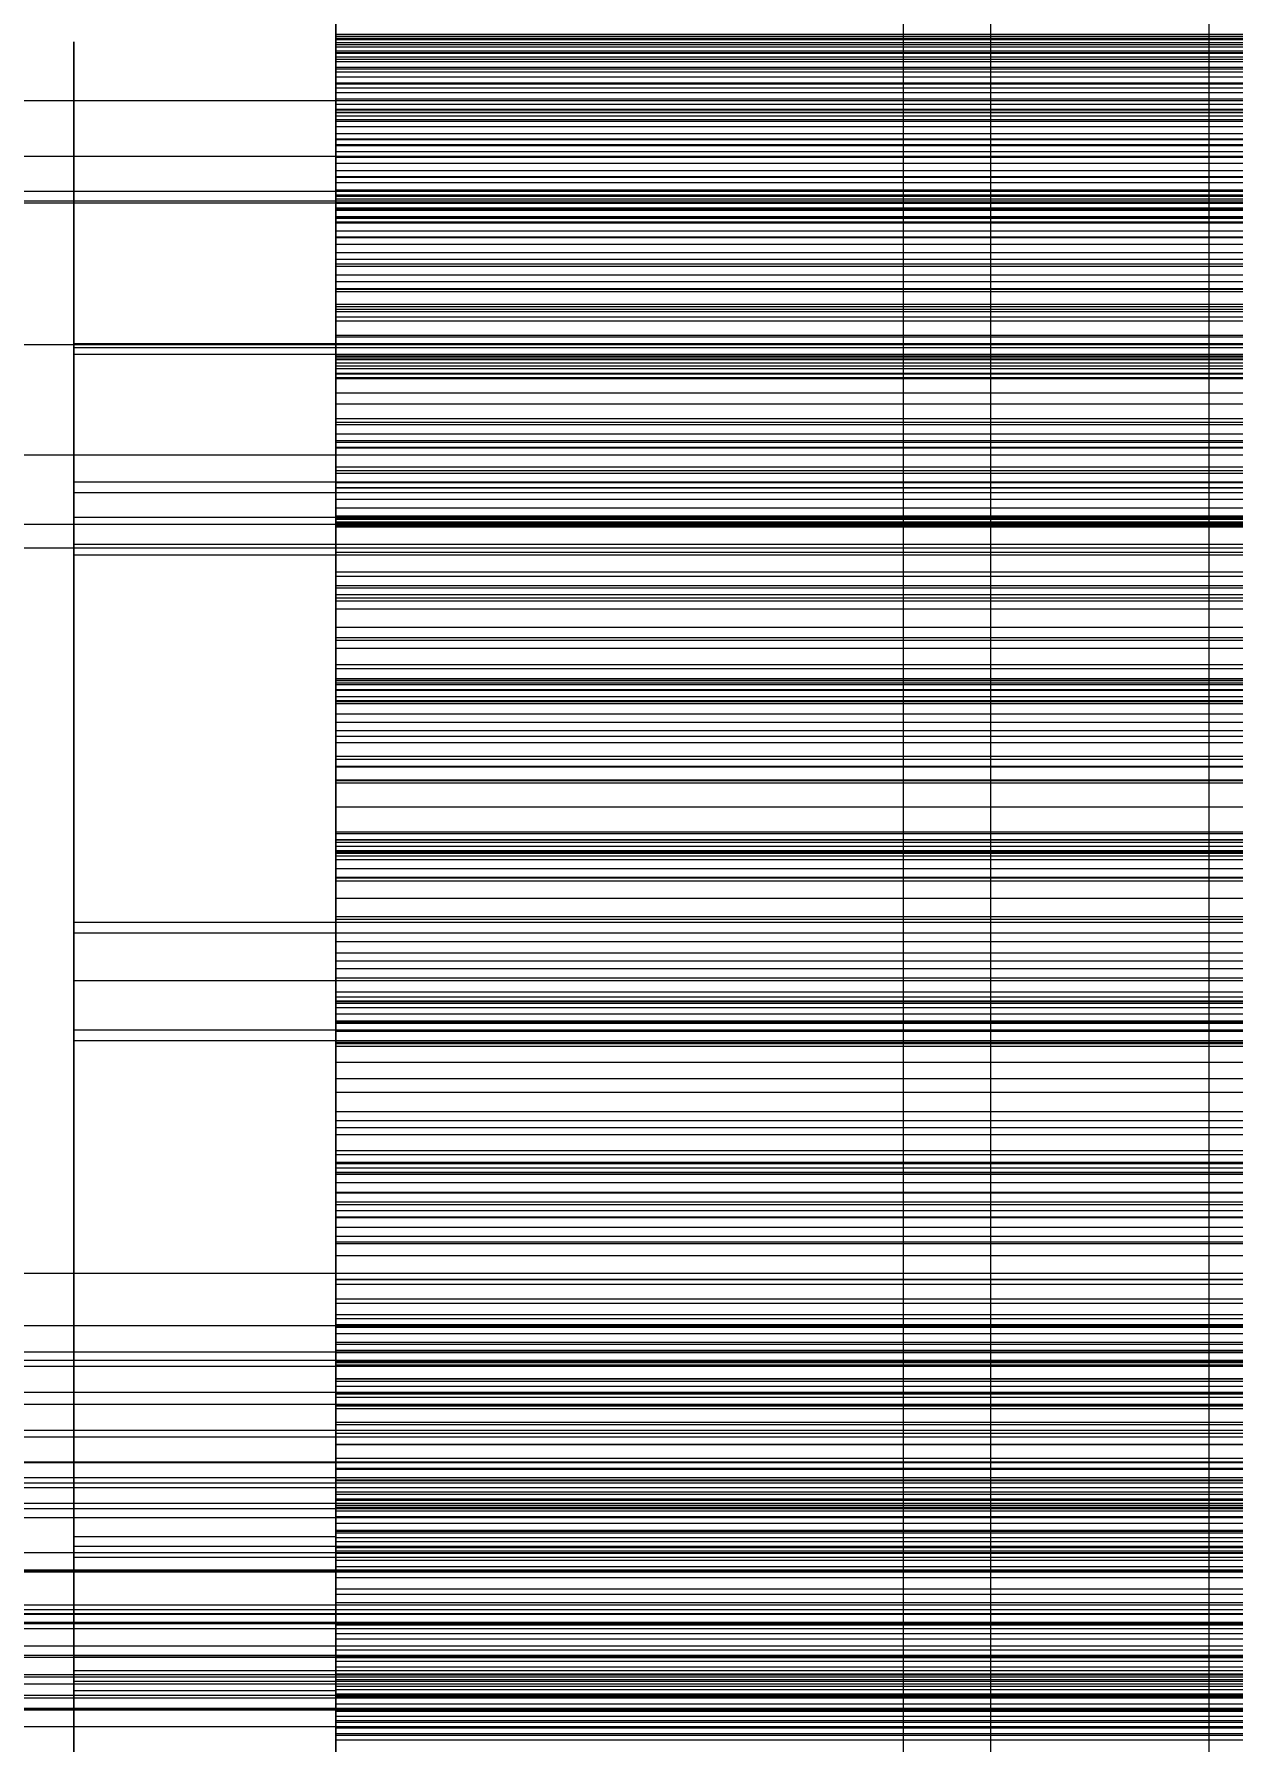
# Model space of a CAD drawing. Header units: millimetres. Extents: x -191664 to 191490, y -197311 to 10263.
# Drawn here: x 515.5 to 652.7, y -30289.7 to -30094.1 of the extents above; entities that cross this region are included whole.
import ezdxf

# ---------------------------------------------------------------- set-up
doc = ezdxf.new("R2010")
doc.units = ezdxf.units.MM
for name, color, linetype, lineweight in [('COTAS_USUARIO', 1, 'Continuous', 0), ('frontal_briquetadora', 7, 'Continuous', 0), ('frontal_mezcladora', 7, 'Continuous', 0), ('frontal_secador', 7, 'Continuous', 0)]:
    doc.layers.add(name, color=color, linetype=linetype, lineweight=lineweight)
doc.dimstyles.new('PLANTA_100', dxfattribs={"dimtxt": 250, "dimasz": 150, "dimexe": 150, "dimexo": 80, "dimgap": 100, "dimtad": 1, "dimtih": 1, "dimtoh": 1, "dimdec": 1, "dimdsep": 46, "dimcen": 0.09, "dimclrd": 1, "dimclre": 1, "dimclrt": 1, "dimadec": 0, "dimazin": 0, "dimtfac": 1, "dimtdec": 4, "dimtofl": 0, "dimtmove": 0, "dimatfit": 3, "dimfxl": 1, "dimtolj": 1, "dimtzin": 0, "dimarcsym": 0})

# ---------------------------------------------------------------- blocks, each defined once
blk = doc.blocks.new('*D104')
at = {"layer": 'COTAS_USUARIO', "color": 1, "lineweight": -2, "transparency": 16777216}
for p, q in [((1220, -30125), (1220, -29975)), ((100, -30275), (1370, -30275)), ((100, -30730), (1370, -30730)), ((1220, -30880), (1220, -31030))]:
    blk.add_line(p, q, dxfattribs=at)
at = {"layer": 'COTAS_USUARIO', "color": 1, "transparency": 16777216}
for points in [[(1195, -30125), (1245, -30125), (1220, -30275)], [(1195, -30880), (1245, -30880), (1220, -30730)]]:
    blk.add_solid(points, dxfattribs=at)
at = {"layer": 'Defpoints', "color": 0, "transparency": 16777216}
for p in [(20, -30275), (20, -30730), (1220, -30730)]:
    blk.add_point(p, dxfattribs=at)
blk = doc.blocks.new('*D107')
at = {"layer": 'COTAS_USUARIO', "color": 1, "lineweight": -2, "transparency": 16777216}
for p, q in [((100, -29700), (1370, -29700)), ((1220, -29850), (1220, -30125)), ((100, -30275), (1370, -30275))]:
    blk.add_line(p, q, dxfattribs=at)
at = {"layer": 'COTAS_USUARIO', "color": 1, "transparency": 16777216}
for points in [[(1195, -29850), (1245, -29850), (1220, -29700)], [(1195, -30125), (1245, -30125), (1220, -30275)]]:
    blk.add_solid(points, dxfattribs=at)
at = {"layer": 'Defpoints', "color": 0, "transparency": 16777216}
for p in [(20, -29700), (20, -30275), (1220, -30275)]:
    blk.add_point(p, dxfattribs=at)
blk = doc.blocks.new('*D115')
at = {"layer": 'COTAS_USUARIO', "color": 1, "lineweight": -2, "transparency": 16777216}
for p, q in [((100, -29700), (1370, -29700)), ((1220, -29850), (1220, -30125)), ((100, -30275), (1370, -30275))]:
    blk.add_line(p, q, dxfattribs=at)
at = {"layer": 'COTAS_USUARIO', "color": 1, "transparency": 16777216}
for points in [[(1195, -29850), (1245, -29850), (1220, -29700)], [(1195, -30125), (1245, -30125), (1220, -30275)]]:
    blk.add_solid(points, dxfattribs=at)
at = {"layer": 'Defpoints', "color": 0, "transparency": 16777216}
for p in [(20, -29700), (20, -30275), (1220, -30275)]:
    blk.add_point(p, dxfattribs=at)
blk = doc.blocks.new('*D118')
at = {"layer": 'COTAS_USUARIO', "color": 1, "lineweight": -2, "transparency": 16777216}
for p, q in [((1200, -29560), (1200, -29410)), ((80, -29710), (1350, -29710)), ((80, -29990), (1350, -29990)), ((1200, -30140), (1200, -30290))]:
    blk.add_line(p, q, dxfattribs=at)
at = {"layer": 'COTAS_USUARIO', "color": 1, "transparency": 16777216}
for points in [[(1175, -29560), (1225, -29560), (1200, -29710)], [(1175, -30140), (1225, -30140), (1200, -29990)]]:
    blk.add_solid(points, dxfattribs=at)
at = {"layer": 'Defpoints', "color": 0, "transparency": 16777216}
for p in [(0, -29710), (0, -29990), (1200, -29990)]:
    blk.add_point(p, dxfattribs=at)
blk = doc.blocks.new('*D119')
at = {"layer": 'COTAS_USUARIO', "color": 1, "lineweight": -2, "transparency": 16777216}
for p, q in [((1200, -29840), (1200, -29690)), ((80, -29990), (1350, -29990)), ((80, -30270), (1350, -30270)), ((1200, -30420), (1200, -30570))]:
    blk.add_line(p, q, dxfattribs=at)
at = {"layer": 'COTAS_USUARIO', "color": 1, "transparency": 16777216}
for points in [[(1175, -29840), (1225, -29840), (1200, -29990)], [(1175, -30420), (1225, -30420), (1200, -30270)]]:
    blk.add_solid(points, dxfattribs=at)
at = {"layer": 'Defpoints', "color": 0, "transparency": 16777216}
for p in [(0, -29990), (0, -30270), (1200, -30270)]:
    blk.add_point(p, dxfattribs=at)
blk = doc.blocks.new('*D120')
at = {"layer": 'COTAS_USUARIO', "color": 1, "lineweight": -2, "transparency": 16777216}
for p, q in [((1200, -30120), (1200, -29970)), ((80, -30270), (1350, -30270)), ((80, -30550), (1350, -30550)), ((1200, -30700), (1200, -30850))]:
    blk.add_line(p, q, dxfattribs=at)
at = {"layer": 'COTAS_USUARIO', "color": 1, "transparency": 16777216}
for points in [[(1175, -30120), (1225, -30120), (1200, -30270)], [(1175, -30700), (1225, -30700), (1200, -30550)]]:
    blk.add_solid(points, dxfattribs=at)
at = {"layer": 'Defpoints', "color": 0, "transparency": 16777216}
for p in [(0, -30270), (0, -30550), (1200, -30550)]:
    blk.add_point(p, dxfattribs=at)

msp = doc.modelspace()

# ---------------------------------------------------------------- linework, layer by layer
at = {"layer": 'frontal_briquetadora', "color": 9, "true_color": 0xb9c3c2}
for p, q in [((550, -30095.6), (550, -30088.77)), ((550, -30089.04), (550, -30102.8)), ((550, -30098.16), (550, -30089.48)), ((550, -30103.89), (550, -30090.79)), ((550, -30104.72), (550, -30092.58)), ((550, -30096.36), (550, -30092.7)), ((550, -30093.07), (550, -30094.61)), ((550, -30093.54), (550, -30095.1)), ((520, -30096.16), (520, -30095)), ((520, -30095), (520, -30095.96)), ((520, -30097.37), (520, -30095.26)), ((550, -30103.1), (550, -30094.19)), ((750, -30094.19), (550, -30094.19)), ((550, -30094.19), (550, -30094.42)), ((750, -30094.42), (550, -30094.42)), ((550, -30094.42), (550, -30094.8)), ((550, -30094.61), (550, -30096.22)), ((550, -30094.61), (750, -30094.61)), ((750, -30094.8), (550, -30094.8)), ((550, -30094.8), (550, -30095.36)), ((550, -30095.96), (550, -30095)), ((550, -30095), (550, -30096.16)), ((550, -30095.1), (550, -30096.74)), ((550, -30095.1), (750, -30095.1)), ((550, -30097.37), (550, -30095.26)), ((750, -30095.36), (550, -30095.36)), ((550, -30095.36), (550, -30096.09)), ((550, -30097.26), (550, -30095.6)), ((550, -30095.6), (750, -30095.6)), ((520, -30095.96), (520, -30099.01)), ((520, -30099.41), (520, -30096.16)), ((520, -30101.56), (520, -30097.37)), ((550, -30099.01), (550, -30095.96)), ((750, -30096.09), (550, -30096.09)), ((550, -30096.09), (550, -30097.02)), ((550, -30096.16), (550, -30099.41)), ((550, -30096.22), (550, -30097.92)), ((550, -30096.22), (750, -30096.22)), ((550, -30099.84), (550, -30096.36)), ((750, -30096.36), (550, -30096.36)), ((550, -30096.74), (550, -30098.46)), ((550, -30096.74), (750, -30096.74)), ((750, -30097.02), (550, -30097.02)), ((550, -30097.02), (550, -30098.16)), ((550, -30099.01), (550, -30097.26)), ((550, -30097.26), (750, -30097.26)), ((550, -30101.56), (550, -30097.37)), ((520, -30099.01), (520, -30104.13)), ((520, -30104.72), (520, -30099.41)), ((550, -30097.92), (550, -30099.69)), ((550, -30097.92), (750, -30097.92)), ((750, -30098.16), (550, -30098.16)), ((550, -30098.46), (550, -30100.26)), ((550, -30098.46), (750, -30098.46)), ((550, -30104.13), (550, -30099.01)), ((550, -30100.83), (550, -30099.01)), ((550, -30099.01), (750, -30099.01)), ((550, -30099.41), (550, -30104.72)), ((550, -30099.69), (550, -30101.54)), ((550, -30099.69), (750, -30099.69)), ((520, -30107.78), (520, -30101.56)), ((550, -30103.14), (550, -30099.84)), ((750, -30099.84), (550, -30099.84)), ((550, -30100.26), (550, -30102.14)), ((550, -30100.26), (750, -30100.26)), ((550, -30102.73), (550, -30100.83)), ((550, -30100.83), (750, -30100.83)), ((550, -30101.54), (550, -30103.48)), ((550, -30101.54), (750, -30101.54)), ((550, -30107.78), (550, -30101.56)), ((550, -30102.14), (550, -30104.09)), ((550, -30102.14), (750, -30102.14)), ((550, -30104.71), (550, -30102.73)), ((550, -30102.73), (750, -30102.73)), ((550, -30102.8), (550, -30115.61)), ((550, -30102.8), (750, -30102.8)), ((550, -30106.91), (550, -30103.1)), ((750, -30103.1), (550, -30103.1)), ((550, -30106.22), (550, -30103.14)), ((750, -30103.14), (550, -30103.14)), ((550, -30103.48), (550, -30105.49)), ((550, -30103.48), (750, -30103.48)), ((520, -30104.13), (520, -30111.25)), ((520, -30112.02), (520, -30104.72)), ((550, -30115.66), (550, -30103.89)), ((550, -30103.89), (750, -30103.89)), ((550, -30104.09), (550, -30106.13)), ((550, -30104.09), (750, -30104.09)), ((550, -30111.25), (550, -30104.13)), ((550, -30106.77), (550, -30104.71)), ((550, -30104.71), (750, -30104.71)), ((550, -30104.72), (550, -30112.02)), ((550, -30115.19), (550, -30104.72)), ((550, -30104.72), (750, -30104.72)), ((550, -30105.49), (550, -30107.57)), ((550, -30105.49), (750, -30105.49)), ((550, -30106.13), (550, -30108.23)), ((550, -30106.13), (750, -30106.13)), ((550, -30115.12), (550, -30106.22)), ((750, -30106.22), (550, -30106.22)), ((550, -30108.9), (550, -30106.77)), ((550, -30106.77), (750, -30106.77)), ((550, -30110.56), (550, -30106.91)), ((750, -30106.91), (550, -30106.91)), ((550, -30107.57), (550, -30109.73)), ((550, -30107.57), (750, -30107.57)), ((520, -30115.97), (520, -30107.78)), ((550, -30115.97), (550, -30107.78)), ((550, -30108.23), (550, -30110.42)), ((550, -30108.23), (750, -30108.23)), ((550, -30111.11), (550, -30108.9)), ((550, -30108.9), (750, -30108.9)), ((520, -30111.25), (520, -30120.3)), ((550, -30109.73), (550, -30111.97)), ((550, -30109.73), (750, -30109.73)), ((550, -30110.42), (550, -30112.68)), ((550, -30110.42), (750, -30110.42)), ((550, -30114.05), (550, -30110.56)), ((750, -30110.56), (550, -30110.56)), ((550, -30113.39), (550, -30111.11)), ((550, -30111.11), (750, -30111.11)), ((550, -30120.3), (550, -30111.25)), ((520, -30121.24), (520, -30112.02)), ((550, -30111.97), (550, -30114.28)), ((550, -30111.97), (750, -30111.97)), ((550, -30112.02), (550, -30121.24)), ((550, -30112.6), (550, -30112.58)), ((750, -30112.58), (550, -30112.58)), ((550, -30112.58), (550, -30112.72)), ((550, -30121.71), (550, -30112.6)), ((750, -30112.6), (550, -30112.6)), ((550, -30112.68), (550, -30115.01)), ((550, -30112.68), (750, -30112.68)), ((750, -30112.72), (550, -30112.72)), ((550, -30112.72), (550, -30113.03)), ((750, -30113.03), (550, -30113.03)), ((550, -30113.03), (550, -30113.52)), ((550, -30115.75), (550, -30113.39)), ((550, -30113.39), (750, -30113.39)), ((750, -30113.52), (550, -30113.52)), ((550, -30113.52), (550, -30114.21)), ((550, -30117.36), (550, -30114.05)), ((750, -30114.05), (550, -30114.05)), ((750, -30114.21), (550, -30114.21)), ((550, -30114.21), (550, -30115.12)), ((550, -30114.28), (550, -30116.66)), ((550, -30114.28), (750, -30114.28)), ((550, -30115.01), (550, -30117.42)), ((550, -30115.01), (750, -30115.01)), ((750, -30115.12), (550, -30115.12)), ((550, -30123.58), (550, -30115.19)), ((550, -30115.19), (750, -30115.19)), ((520, -30126.02), (520, -30115.97)), ((550, -30115.61), (550, -30126.97)), ((550, -30115.61), (750, -30115.61)), ((550, -30125.64), (550, -30115.66)), ((550, -30115.66), (750, -30115.66)), ((550, -30118.18), (550, -30115.75)), ((550, -30115.75), (750, -30115.75)), ((550, -30126.02), (550, -30115.97)), ((550, -30116.66), (550, -30119.12)), ((550, -30116.66), (750, -30116.66)), ((550, -30120.47), (550, -30117.36)), ((750, -30117.36), (550, -30117.36)), ((520, -30120.23), (520, -30117.81)), ((520, -30120.03), (520, -30117.87)), ((520, -30117.87), (520, -30118.14)), ((520, -30118.14), (520, -30120.8)), ((550, -30117.42), (550, -30119.89)), ((550, -30117.42), (750, -30117.42)), ((550, -30120.68), (550, -30118.18)), ((550, -30118.18), (750, -30118.18)), ((550, -30119.12), (550, -30126.5)), ((550, -30119.12), (750, -30119.12)), ((520, -30124.21), (520, -30120.03)), ((520, -30124.58), (520, -30120.23)), ((520, -30120.3), (520, -30131.15)), ((520, -30120.8), (520, -30125.31)), ((520, -30132.26), (520, -30121.24)), ((550, -30119.89), (550, -30122.44)), ((550, -30119.89), (750, -30119.89)), ((550, -30131.15), (550, -30120.3)), ((550, -30123.37), (550, -30120.47)), ((750, -30120.47), (550, -30120.47)), ((550, -30123.24), (550, -30120.68)), ((550, -30120.68), (750, -30120.68)), ((550, -30121.24), (550, -30132.26)), ((550, -30125.34), (550, -30121.71)), ((750, -30121.71), (550, -30121.71)), ((550, -30122.44), (550, -30125.05)), ((550, -30122.44), (750, -30122.44)), ((520, -30129.56), (520, -30124.21)), ((520, -30130), (520, -30124.58)), ((550, -30125.88), (550, -30123.24)), ((550, -30123.24), (750, -30123.24)), ((550, -30132.47), (550, -30123.37)), ((750, -30123.37), (550, -30123.37)), ((550, -30129.58), (550, -30123.58)), ((550, -30123.58), (750, -30123.58)), ((550, -30125.05), (550, -30133.03)), ((550, -30125.05), (750, -30125.05)), ((520, -30125.31), (520, -30130.79)), ((520, -30137.81), (520, -30126.02)), ((550, -30128.82), (550, -30125.34)), ((750, -30125.34), (550, -30125.34)), ((550, -30133.46), (550, -30125.64)), ((550, -30125.64), (750, -30125.64)), ((550, -30128.58), (550, -30125.88)), ((550, -30125.88), (750, -30125.88)), ((550, -30137.81), (550, -30126.02)), ((550, -30126.5), (550, -30131.38)), ((550, -30126.5), (750, -30126.5)), ((550, -30126.97), (550, -30136.45)), ((550, -30126.97), (750, -30126.97)), ((550, -30131.35), (550, -30128.58)), ((550, -30128.58), (750, -30128.58)), ((550, -30132.13), (550, -30128.82)), ((750, -30128.82), (550, -30128.82)), ((520, -30129.56), (750, -30129.56)), ((520, -30135.04), (520, -30129.56)), ((520, -30130), (750, -30130)), ((520, -30130), (520, -30135.42)), ((520, -30130.79), (750, -30130.79)), ((520, -30130.79), (520, -30136.14)), ((550, -30132.94), (550, -30129.58)), ((550, -30129.58), (750, -30129.58)), ((550, -30131.13), (550, -30131.02)), ((750, -30131.02), (550, -30131.02)), ((550, -30131.02), (550, -30131.08)), ((520, -30131.15), (520, -30143.69)), ((520, -30144.95), (520, -30132.26)), ((750, -30131.08), (550, -30131.08)), ((550, -30131.08), (550, -30131.33)), ((550, -30131.4), (550, -30131.13)), ((750, -30131.13), (550, -30131.13)), ((550, -30143.69), (550, -30131.15)), ((750, -30131.33), (550, -30131.33)), ((550, -30131.33), (550, -30131.79)), ((550, -30139.89), (550, -30131.35)), ((550, -30131.35), (750, -30131.35)), ((550, -30131.38), (550, -30133.55)), ((550, -30131.38), (750, -30131.38)), ((550, -30140.69), (550, -30131.4)), ((750, -30131.4), (550, -30131.4)), ((750, -30131.79), (550, -30131.79)), ((550, -30131.79), (550, -30132.47)), ((550, -30135.25), (550, -30132.13)), ((750, -30132.13), (550, -30132.13)), ((550, -30132.26), (550, -30144.95)), ((750, -30132.47), (550, -30132.47)), ((550, -30133.55), (550, -30132.94)), ((550, -30132.94), (750, -30132.94)), ((520, -30135.88), (520, -30133.71)), ((520, -30133.71), (520, -30133.98)), ((520, -30133.98), (520, -30136.64)), ((550, -30133.03), (550, -30138.55)), ((550, -30133.03), (750, -30133.03)), ((550, -30138.82), (550, -30133.46)), ((550, -30133.46), (750, -30133.46)), ((550, -30133.55), (750, -30133.55)), ((520, -30139.55), (520, -30135.04)), ((520, -30135.42), (520, -30139.77)), ((520, -30140.05), (520, -30135.88)), ((520, -30136.14), (520, -30140.32)), ((520, -30136.64), (520, -30141.16)), ((550, -30138.18), (550, -30135.25)), ((750, -30135.25), (550, -30135.25)), ((550, -30136.45), (550, -30143.68)), ((550, -30136.45), (750, -30136.45)), ((520, -30139.65), (520, -30137.24)), ((520, -30151.21), (520, -30137.81)), ((550, -30151.21), (550, -30137.81)), ((550, -30140.88), (550, -30138.18)), ((750, -30138.18), (550, -30138.18)), ((550, -30138.55), (550, -30141.41)), ((550, -30138.55), (750, -30138.55)), ((550, -30141.5), (550, -30138.82)), ((550, -30138.82), (750, -30138.82)), ((520, -30142.21), (520, -30139.55)), ((520, -30144), (520, -30139.65)), ((520, -30139.77), (520, -30142.19)), ((520, -30145.41), (520, -30140.05)), ((520, -30140.32), (520, -30142.48)), ((520, -30142.99), (520, -30140.83)), ((520, -30140.83), (520, -30141.1)), ((550, -30146.05), (550, -30139.89)), ((550, -30139.89), (750, -30139.89)), ((550, -30144.14), (550, -30140.69)), ((750, -30140.69), (550, -30140.69)), ((520, -30141.1), (520, -30143.76)), ((520, -30141.16), (520, -30146.63)), ((520, -30142.48), (520, -30142.21)), ((550, -30150.16), (550, -30140.88)), ((750, -30140.88), (550, -30140.88)), ((550, -30141.41), (550, -30141.5)), ((550, -30141.41), (750, -30141.41)), ((550, -30141.5), (750, -30141.5)), ((520, -30147.17), (520, -30142.99)), ((520, -30143.69), (520, -30157.78)), ((520, -30143.76), (520, -30148.27)), ((520, -30149.43), (520, -30144)), ((550, -30143.68), (550, -30148.38)), ((550, -30143.68), (750, -30143.68)), ((550, -30157.78), (550, -30143.69)), ((550, -30147.43), (550, -30144.14)), ((750, -30144.14), (550, -30144.14)), ((550, -30145.45), (550, -30144.38)), ((550, -30144.38), (550, -30146.09)), ((550, -30144.38), (750, -30144.38)), ((520, -30159.17), (520, -30144.95)), ((520, -30145.41), (750, -30145.41)), ((520, -30150.88), (520, -30145.41)), ((520, -30146.63), (750, -30146.63)), ((520, -30146.63), (520, -30151.99)), ((550, -30144.95), (550, -30159.17)), ((550, -30149.27), (550, -30145.45)), ((550, -30145.45), (750, -30145.45)), ((550, -30149.59), (550, -30146.05)), ((550, -30146.05), (750, -30146.05)), ((550, -30146.09), (550, -30150.53)), ((550, -30146.09), (750, -30146.09)), ((520, -30152.52), (520, -30147.17)), ((520, -30148.27), (520, -30153.75)), ((550, -30150.55), (550, -30147.43)), ((750, -30147.43), (550, -30147.43)), ((550, -30148.38), (550, -30150.38)), ((550, -30148.38), (750, -30148.38)), ((520, -30149.43), (750, -30149.43)), ((520, -30149.43), (520, -30154.85)), ((550, -30155.68), (550, -30149.27)), ((550, -30149.27), (750, -30149.27)), ((550, -30149.67), (550, -30149.49)), ((750, -30149.49), (550, -30149.49)), ((750, -30149.5), (550, -30149.5)), ((550, -30149.5), (550, -30149.71)), ((550, -30150.38), (550, -30149.59)), ((550, -30149.59), (750, -30149.59)), ((550, -30150.02), (550, -30149.67)), ((750, -30149.67), (550, -30149.67)), ((750, -30149.71), (550, -30149.71)), ((550, -30149.71), (550, -30150.16)), ((550, -30150.55), (550, -30150.02)), ((750, -30150.02), (550, -30150.02)), ((750, -30150.16), (550, -30150.16)), ((550, -30150.38), (750, -30150.38)), ((550, -30150.53), (550, -30157.51)), ((550, -30150.53), (750, -30150.53)), ((550, -30159.98), (550, -30150.55)), ((750, -30150.55), (550, -30150.55)), ((550, -30153.48), (550, -30150.55)), ((520, -30155.4), (520, -30150.88)), ((520, -30166.07), (520, -30151.21)), ((520, -30151.99), (520, -30156.16)), ((520, -30152.52), (750, -30152.52)), ((520, -30158), (520, -30152.52)), ((550, -30166.07), (550, -30151.21)), ((520, -30153.75), (750, -30153.75)), ((520, -30153.75), (520, -30159.1)), ((550, -30156.22), (550, -30153.48)), ((750, -30153.48), (550, -30153.48)), ((520, -30154.85), (520, -30159.2)), ((520, -30158.06), (520, -30155.4)), ((520, -30156.16), (520, -30158.33)), ((550, -30164.44), (550, -30155.68)), ((550, -30155.68), (750, -30155.68)), ((550, -30158.72), (550, -30156.22)), ((750, -30156.22), (550, -30156.22)), ((520, -30157.78), (520, -30173.23)), ((520, -30162.51), (520, -30158)), ((520, -30158.33), (520, -30158.06)), ((550, -30158.29), (550, -30157.27)), ((550, -30157.27), (550, -30159.03)), ((550, -30157.27), (750, -30157.27)), ((550, -30157.51), (550, -30166.78)), ((550, -30157.51), (750, -30157.51)), ((550, -30173.23), (550, -30157.78)), ((550, -30162.05), (550, -30158.29)), ((550, -30158.29), (750, -30158.29)), ((520, -30159.1), (520, -30163.28)), ((520, -30174.74), (520, -30159.17)), ((520, -30159.2), (520, -30161.61)), ((550, -30168.14), (550, -30158.72)), ((750, -30158.72), (550, -30158.72)), ((550, -30159.03), (550, -30163.52)), ((550, -30159.03), (750, -30159.03)), ((550, -30159.17), (550, -30174.74)), ((550, -30163.25), (550, -30159.98)), ((750, -30159.98), (550, -30159.98)), ((550, -30168.42), (550, -30162.05)), ((550, -30162.05), (750, -30162.05)), ((520, -30165.17), (520, -30162.51)), ((520, -30163.28), (520, -30165.44)), ((550, -30166.35), (550, -30163.25)), ((750, -30163.25), (550, -30163.25)), ((550, -30163.52), (550, -30170.54)), ((550, -30163.52), (750, -30163.52)), ((520, -30165.44), (520, -30165.17)), ((520, -30182.2), (520, -30166.07)), ((550, -30175.22), (550, -30164.44)), ((550, -30164.44), (750, -30164.44)), ((550, -30182.2), (550, -30166.07)), ((550, -30169.27), (550, -30166.35)), ((750, -30166.35), (550, -30166.35)), ((550, -30166.78), (550, -30177.96)), ((550, -30166.78), (750, -30166.78)), ((550, -30167.96), (550, -30167.93)), ((750, -30167.93), (550, -30167.93)), ((550, -30167.93), (550, -30168.14)), ((550, -30168.19), (550, -30167.96)), ((750, -30167.96), (550, -30167.96)), ((750, -30168.14), (550, -30168.14)), ((550, -30168.62), (550, -30168.19)), ((750, -30168.19), (550, -30168.19)), ((550, -30177.15), (550, -30168.42)), ((550, -30168.42), (750, -30168.42)), ((550, -30169.22), (550, -30168.62)), ((750, -30168.62), (550, -30168.62)), ((550, -30169.99), (550, -30169.22)), ((750, -30169.22), (550, -30169.22)), ((550, -30172.01), (550, -30169.27)), ((750, -30169.27), (550, -30169.27)), ((550, -30179.56), (550, -30169.99)), ((750, -30169.99), (550, -30169.99)), ((550, -30170.76), (550, -30170.44)), ((550, -30170.44), (550, -30172.9)), ((550, -30170.44), (750, -30170.44)), ((550, -30170.54), (550, -30179.85)), ((550, -30170.54), (750, -30170.54)), ((550, -30173.85), (550, -30170.76)), ((550, -30170.76), (750, -30170.76)), ((550, -30174.54), (550, -30172.01)), ((750, -30172.01), (550, -30172.01)), ((520, -30173.23), (520, -30189.88)), ((550, -30172.9), (550, -30178.03)), ((550, -30172.9), (750, -30172.9)), ((550, -30189.88), (550, -30173.23)), ((550, -30179.59), (550, -30173.85)), ((550, -30173.85), (750, -30173.85)), ((520, -30191.5), (520, -30174.74)), ((550, -30176.84), (550, -30174.54)), ((750, -30174.54), (550, -30174.54)), ((550, -30174.74), (550, -30191.5)), ((550, -30187.6), (550, -30175.22)), ((550, -30175.22), (750, -30175.22)), ((520, -30178.88), (520, -30177)), ((520, -30178.06), (520, -30177.12)), ((520, -30177.12), (520, -30179.94)), ((550, -30186.39), (550, -30176.84)), ((750, -30176.84), (550, -30176.84)), ((550, -30187.89), (550, -30177.15)), ((550, -30177.15), (750, -30177.15)), ((550, -30177.96), (550, -30190.65)), ((550, -30177.96), (750, -30177.96)), ((520, -30182.73), (520, -30178.06)), ((520, -30184.46), (520, -30178.88)), ((520, -30179.94), (520, -30186.41)), ((550, -30178.03), (550, -30185.66)), ((550, -30178.03), (750, -30178.03)), ((550, -30182.63), (550, -30179.56)), ((750, -30179.56), (550, -30179.56)), ((550, -30187.75), (550, -30179.59)), ((550, -30179.59), (750, -30179.59)), ((550, -30179.85), (550, -30191.07)), ((550, -30179.85), (750, -30179.85)), ((520, -30199.42), (520, -30182.2)), ((520, -30190.94), (520, -30182.73)), ((550, -30199.42), (550, -30182.2)), ((550, -30185.52), (550, -30182.63)), ((750, -30182.63), (550, -30182.63)), ((520, -30186.28), (520, -30184.12)), ((520, -30184.12), (520, -30184.39)), ((520, -30184.39), (520, -30187.05)), ((520, -30193.52), (520, -30184.46)), ((550, -30188.25), (550, -30185.52)), ((750, -30185.52), (550, -30185.52)), ((550, -30185.66), (550, -30195.48)), ((550, -30185.66), (750, -30185.66)), ((520, -30190.46), (520, -30186.28)), ((520, -30186.41), (520, -30196.29)), ((520, -30187.05), (520, -30191.56)), ((550, -30186.42), (550, -30186.39)), ((750, -30186.39), (550, -30186.39)), ((550, -30186.68), (550, -30186.42)), ((750, -30186.42), (550, -30186.42)), ((550, -30187.16), (550, -30186.68)), ((750, -30186.68), (550, -30186.68)), ((550, -30187.83), (550, -30187.16)), ((750, -30187.16), (550, -30187.16)), ((550, -30201.1), (550, -30187.6)), ((550, -30187.6), (750, -30187.6)), ((550, -30198.03), (550, -30187.75)), ((550, -30187.75), (750, -30187.75)), ((550, -30188.67), (550, -30187.83)), ((750, -30187.83), (550, -30187.83)), ((550, -30200.24), (550, -30187.89)), ((550, -30187.89), (750, -30187.89)), ((550, -30190.78), (550, -30188.25)), ((750, -30188.25), (550, -30188.25)), ((550, -30189.7), (550, -30188.67)), ((750, -30188.67), (550, -30188.67)), ((550, -30199.37), (550, -30189.7)), ((750, -30189.7), (550, -30189.7)), ((520, -30189.88), (520, -30207.53)), ((520, -30192.73), (520, -30190.31)), ((520, -30195.81), (520, -30190.46)), ((520, -30202.39), (520, -30190.94)), ((520, -30209.23), (520, -30191.5)), ((520, -30191.56), (520, -30197.04)), ((550, -30207.53), (550, -30189.88)), ((550, -30190.65), (550, -30204.34)), ((550, -30190.65), (750, -30190.65)), ((550, -30193.1), (550, -30190.78)), ((750, -30190.78), (550, -30190.78)), ((550, -30191.07), (550, -30203.77)), ((550, -30191.07), (750, -30191.07)), ((550, -30191.5), (550, -30209.23)), ((520, -30197.08), (520, -30192.73)), ((520, -30205.7), (520, -30193.52)), ((550, -30195.19), (550, -30193.1)), ((750, -30193.1), (550, -30193.1)), ((550, -30204.85), (550, -30195.19)), ((750, -30195.19), (550, -30195.19)), ((550, -30195.48), (550, -30207.11)), ((550, -30195.48), (750, -30195.48)), ((520, -30195.81), (750, -30195.81)), ((520, -30201.29), (520, -30195.81)), ((520, -30196.29), (520, -30209.19)), ((520, -30198.61), (520, -30196.44)), ((520, -30196.44), (520, -30196.71)), ((520, -30196.71), (520, -30199.37)), ((520, -30197.04), (750, -30197.04)), ((520, -30197.04), (520, -30202.4)), ((520, -30202.5), (520, -30197.08)), ((520, -30202.78), (520, -30198.61)), ((520, -30199.37), (520, -30203.88)), ((520, -30217.53), (520, -30199.42)), ((550, -30210.02), (550, -30198.03)), ((550, -30198.03), (750, -30198.03)), ((550, -30202.23), (550, -30199.37)), ((750, -30199.37), (550, -30199.37)), ((550, -30217.53), (550, -30199.42)), ((520, -30205.8), (520, -30201.29)), ((550, -30213.73), (550, -30200.24)), ((550, -30200.24), (750, -30200.24)), ((550, -30208.17), (550, -30201.1)), ((550, -30201.1), (750, -30201.1)), ((520, -30216.62), (520, -30202.39)), ((520, -30202.4), (520, -30206.57)), ((520, -30202.5), (750, -30202.5)), ((520, -30202.5), (520, -30207.92)), ((520, -30208.14), (520, -30202.78)), ((550, -30204.92), (550, -30202.23)), ((750, -30202.23), (550, -30202.23)), ((520, -30203.88), (520, -30209.36)), ((550, -30203.77), (550, -30217.48)), ((550, -30203.77), (750, -30203.77)), ((550, -30204.34), (550, -30218.51)), ((550, -30204.34), (750, -30204.34)), ((550, -30205.11), (550, -30204.85)), ((750, -30204.85), (550, -30204.85)), ((550, -30207.43), (550, -30204.92)), ((750, -30204.92), (550, -30204.92)), ((550, -30205.62), (550, -30205.11)), ((750, -30205.11), (550, -30205.11)), ((520, -30220.55), (520, -30205.7)), ((520, -30208.46), (520, -30205.8)), ((520, -30206.57), (520, -30208.73)), ((550, -30206.33), (550, -30205.62)), ((750, -30205.62), (550, -30205.62)), ((550, -30207.24), (550, -30206.33)), ((750, -30206.33), (550, -30206.33)), ((550, -30207.11), (550, -30220.12)), ((550, -30207.11), (750, -30207.11)), ((550, -30208.34), (550, -30207.24)), ((750, -30207.24), (550, -30207.24)), ((520, -30207.53), (520, -30225.96)), ((520, -30207.92), (520, -30212.27)), ((520, -30208.14), (750, -30208.14)), ((520, -30213.61), (520, -30208.14)), ((520, -30208.73), (520, -30208.46)), ((520, -30209.19), (520, -30224.62)), ((520, -30227.73), (520, -30209.23)), ((550, -30209.75), (550, -30207.43)), ((750, -30207.43), (550, -30207.43)), ((550, -30225.96), (550, -30207.53)), ((550, -30215.27), (550, -30208.17)), ((550, -30208.17), (750, -30208.17)), ((550, -30209.6), (550, -30208.34)), ((750, -30208.34), (550, -30208.34)), ((550, -30209.23), (550, -30227.73)), ((520, -30209.36), (750, -30209.36)), ((520, -30209.36), (520, -30214.72)), ((550, -30219.36), (550, -30209.6)), ((750, -30209.6), (550, -30209.6)), ((550, -30211.86), (550, -30209.75)), ((750, -30209.75), (550, -30209.75)), ((550, -30223.27), (550, -30210.02)), ((550, -30210.02), (750, -30210.02)), ((520, -30212.27), (520, -30214.69)), ((550, -30213.73), (550, -30211.86)), ((750, -30211.86), (550, -30211.86)), ((520, -30218.13), (520, -30213.61)), ((520, -30214.72), (520, -30218.89)), ((550, -30223.48), (550, -30213.73)), ((750, -30213.73), (550, -30213.73)), ((550, -30227.83), (550, -30213.73)), ((520, -30233.1), (520, -30216.62)), ((550, -30222.4), (550, -30215.27)), ((550, -30215.27), (750, -30215.27)), ((520, -30236.31), (520, -30217.53)), ((520, -30220.78), (520, -30218.13)), ((520, -30218.89), (520, -30221.06)), ((550, -30217.48), (550, -30224.61)), ((550, -30217.48), (750, -30217.48)), ((550, -30236.31), (550, -30217.53)), ((550, -30218.51), (550, -30232.62)), ((550, -30218.51), (750, -30218.51)), ((520, -30237.5), (520, -30220.55)), ((520, -30221.06), (520, -30220.78)), ((550, -30222), (550, -30219.36)), ((750, -30219.36), (550, -30219.36)), ((550, -30220.12), (550, -30233.99)), ((550, -30220.12), (750, -30220.12)), ((550, -30224.48), (550, -30222)), ((750, -30222), (550, -30222)), ((550, -30229.55), (550, -30222.4)), ((550, -30222.4), (750, -30222.4)), ((520, -30224.62), (520, -30241.98)), ((550, -30237.27), (550, -30223.27)), ((550, -30223.27), (750, -30223.27)), ((550, -30223.98), (550, -30223.48)), ((750, -30223.48), (550, -30223.48)), ((550, -30224.72), (550, -30223.98)), ((750, -30223.98), (550, -30223.98)), ((550, -30226.78), (550, -30224.48)), ((750, -30224.48), (550, -30224.48)), ((550, -30224.61), (550, -30231.77)), ((550, -30224.61), (750, -30224.61)), ((550, -30225.67), (550, -30224.72)), ((750, -30224.72), (550, -30224.72)), ((520, -30225.96), (520, -30244.98)), ((550, -30226.82), (550, -30225.67)), ((750, -30225.67), (550, -30225.67)), ((550, -30244.98), (550, -30225.96)), ((550, -30228.88), (550, -30226.78)), ((750, -30226.78), (550, -30226.78)), ((550, -30228.16), (550, -30226.82)), ((750, -30226.82), (550, -30226.82)), ((520, -30246.78), (520, -30227.73)), ((550, -30227.73), (550, -30246.78)), ((550, -30242.01), (550, -30227.83)), ((550, -30227.83), (750, -30227.83)), ((550, -30229.66), (550, -30228.16)), ((750, -30228.16), (550, -30228.16)), ((550, -30230.78), (550, -30228.88)), ((750, -30228.88), (550, -30228.88)), ((550, -30236.72), (550, -30229.55)), ((550, -30229.55), (750, -30229.55)), ((550, -30239.48), (550, -30229.66)), ((750, -30229.66), (550, -30229.66)), ((550, -30232.43), (550, -30230.78)), ((750, -30230.78), (550, -30230.78)), ((550, -30231.77), (550, -30238.94)), ((550, -30231.77), (750, -30231.77)), ((550, -30242.23), (550, -30232.43)), ((750, -30232.43), (550, -30232.43)), ((550, -30232.62), (550, -30236.67)), ((550, -30232.62), (750, -30232.62)), ((520, -30251.19), (520, -30233.1)), ((550, -30233.99), (550, -30241.17)), ((550, -30233.99), (750, -30233.99)), ((520, -30255.54), (520, -30236.31)), ((550, -30255.54), (550, -30236.31)), ((520, -30255.88), (520, -30237.5)), ((550, -30236.67), (550, -30240.74)), ((550, -30236.67), (750, -30236.67)), ((550, -30243.9), (550, -30236.72)), ((550, -30236.72), (750, -30236.72)), ((550, -30251.48), (550, -30237.27)), ((550, -30237.27), (750, -30237.27)), ((550, -30238.94), (550, -30246.13)), ((550, -30238.94), (750, -30238.94)), ((550, -30241.91), (550, -30239.48)), ((750, -30239.48), (550, -30239.48)), ((520, -30241.98), (520, -30260.62)), ((550, -30240.74), (550, -30244.83)), ((550, -30240.74), (750, -30240.74)), ((550, -30241.17), (550, -30248.37)), ((550, -30241.17), (750, -30241.17)), ((550, -30244.17), (550, -30241.91)), ((750, -30241.91), (550, -30241.91)), ((550, -30246.1), (550, -30242.01)), ((550, -30242.01), (750, -30242.01)), ((550, -30242.96), (550, -30242.23)), ((750, -30242.23), (550, -30242.23)), ((550, -30243.94), (550, -30242.96)), ((750, -30242.96), (550, -30242.96)), ((550, -30251.1), (550, -30243.9)), ((550, -30243.9), (750, -30243.9)), ((550, -30245.13), (550, -30243.94)), ((750, -30243.94), (550, -30243.94)), ((550, -30246.25), (550, -30244.17)), ((750, -30244.17), (550, -30244.17)), ((520, -30244.98), (520, -30264.34)), ((550, -30244.83), (550, -30248.93)), ((550, -30244.83), (750, -30244.83)), ((550, -30264.34), (550, -30244.98)), ((550, -30246.52), (550, -30245.13)), ((750, -30245.13), (550, -30245.13)), ((550, -30250.2), (550, -30246.1)), ((550, -30246.1), (750, -30246.1)), ((550, -30246.13), (550, -30253.34)), ((550, -30246.13), (750, -30246.13)), ((550, -30248.13), (550, -30246.25)), ((750, -30246.25), (550, -30246.25)), ((520, -30266.17), (520, -30246.78)), ((550, -30248.09), (550, -30246.52)), ((750, -30246.52), (550, -30246.52)), ((550, -30246.78), (550, -30266.17)), ((550, -30249.84), (550, -30248.09)), ((750, -30248.09), (550, -30248.09)), ((550, -30249.8), (550, -30248.13)), ((750, -30248.13), (550, -30248.13)), ((550, -30248.37), (550, -30255.58)), ((550, -30248.37), (750, -30248.37)), ((550, -30248.93), (550, -30253.04)), ((550, -30248.93), (750, -30248.93)), ((550, -30251.22), (550, -30249.8)), ((750, -30249.8), (550, -30249.8)), ((550, -30259.69), (550, -30249.84)), ((750, -30249.84), (550, -30249.84)), ((550, -30254.32), (550, -30250.2)), ((550, -30250.2), (750, -30250.2)), ((520, -30270.19), (520, -30251.19)), ((550, -30258.32), (550, -30251.1)), ((550, -30251.1), (750, -30251.1)), ((550, -30261.06), (550, -30251.22)), ((750, -30251.22), (550, -30251.22)), ((550, -30255.6), (550, -30251.48)), ((550, -30251.48), (750, -30251.48)), ((550, -30253.04), (550, -30257.17)), ((550, -30253.04), (750, -30253.04)), ((550, -30253.34), (550, -30260.55)), ((550, -30253.34), (750, -30253.34)), ((520, -30275), (520, -30255.54)), ((520, -30257.74), (520, -30255.58)), ((520, -30255.58), (520, -30255.85)), ((520, -30255.85), (520, -30258.51)), ((520, -30275), (520, -30255.88)), ((550, -30258.44), (550, -30254.32)), ((550, -30254.32), (750, -30254.32)), ((550, -30275), (550, -30255.54)), ((550, -30255.58), (550, -30262.79)), ((550, -30255.58), (750, -30255.58)), ((550, -30259.73), (550, -30255.6)), ((550, -30255.6), (750, -30255.6)), ((520, -30261.92), (520, -30257.74)), ((550, -30257.17), (550, -30261.3)), ((550, -30257.17), (750, -30257.17)), ((520, -30258.51), (520, -30263.02)), ((550, -30265.54), (550, -30258.32)), ((550, -30258.32), (750, -30258.32)), ((550, -30262.58), (550, -30258.44)), ((550, -30258.44), (750, -30258.44)), ((550, -30261.89), (550, -30259.69)), ((750, -30259.69), (550, -30259.69)), ((550, -30263.86), (550, -30259.73)), ((550, -30259.73), (750, -30259.73)), ((520, -30260.62), (520, -30279.81)), ((520, -30267.27), (520, -30261.92)), ((550, -30260.55), (550, -30267.78)), ((550, -30260.55), (750, -30260.55)), ((550, -30262.03), (550, -30261.06)), ((750, -30261.06), (550, -30261.06)), ((550, -30261.3), (550, -30265.43)), ((550, -30261.3), (750, -30261.3)), ((550, -30263.93), (550, -30261.89)), ((750, -30261.89), (550, -30261.89)), ((550, -30263.24), (550, -30262.03)), ((750, -30262.03), (550, -30262.03)), ((520, -30265.23), (520, -30262.81)), ((520, -30263.02), (520, -30268.5)), ((550, -30266.71), (550, -30262.58)), ((550, -30262.58), (750, -30262.58)), ((550, -30262.79), (550, -30270.01)), ((550, -30262.79), (750, -30262.79)), ((550, -30264.66), (550, -30263.24)), ((750, -30263.24), (550, -30263.24)), ((550, -30268), (550, -30263.86)), ((550, -30263.86), (750, -30263.86)), ((550, -30265.78), (550, -30263.93)), ((750, -30263.93), (550, -30263.93)), ((520, -30264.34), (520, -30283.83)), ((520, -30269.58), (520, -30265.23)), ((550, -30283.83), (550, -30264.34)), ((550, -30266.29), (550, -30264.66)), ((750, -30264.66), (550, -30264.66)), ((550, -30265.43), (550, -30269.57)), ((550, -30265.43), (750, -30265.43)), ((550, -30272.76), (550, -30265.54)), ((550, -30265.54), (750, -30265.54)), ((550, -30267.44), (550, -30265.78)), ((750, -30265.78), (550, -30265.78)), ((550, -30266.17), (520, -30266.17)), ((520, -30285.66), (520, -30266.17)), ((520, -30267.27), (750, -30267.27)), ((520, -30272.75), (520, -30267.27)), ((550, -30266.17), (550, -30285.66)), ((550, -30268.09), (550, -30266.29)), ((750, -30266.29), (550, -30266.29)), ((550, -30270.86), (550, -30266.71)), ((550, -30266.71), (750, -30266.71)), ((550, -30268.88), (550, -30267.44)), ((750, -30267.44), (550, -30267.44)), ((550, -30267.78), (550, -30275)), ((550, -30267.78), (750, -30267.78)), ((520, -30268.5), (750, -30268.5)), ((520, -30268.5), (520, -30273.85)), ((520, -30275), (520, -30269.58)), ((520, -30271.97), (520, -30269.81)), ((520, -30269.81), (520, -30270.08)), ((550, -30272.14), (550, -30268)), ((550, -30268), (750, -30268)), ((550, -30270.07), (550, -30268.09)), ((750, -30268.09), (550, -30268.09)), ((550, -30270.08), (550, -30268.88)), ((750, -30268.88), (550, -30268.88)), ((550, -30269.57), (550, -30273.72)), ((550, -30269.57), (750, -30269.57)), ((750, -30270.22), (200, -30270.22)), ((520, -30270.08), (520, -30272.74)), ((520, -30289.38), (520, -30270.19)), ((750, -30270.19), (520, -30270.19)), ((550, -30270.01), (550, -30277.24)), ((550, -30270.01), (750, -30270.01)), ((550, -30279.93), (550, -30270.07)), ((750, -30270.07), (550, -30270.07)), ((550, -30279.92), (550, -30270.08)), ((750, -30270.08), (550, -30270.08)), ((550, -30275), (550, -30270.86)), ((550, -30270.86), (750, -30270.86)), ((520, -30276.15), (520, -30271.97)), ((520, -30272.74), (520, -30277.25)), ((520, -30277.26), (520, -30272.75)), ((550, -30276.28), (550, -30272.14)), ((550, -30272.14), (750, -30272.14)), ((550, -30279.99), (550, -30272.76)), ((550, -30272.76), (750, -30272.76)), ((550, -30273.72), (550, -30277.86)), ((550, -30273.72), (750, -30273.72)), ((750, -30275), (200, -30275)), ((520, -30273.85), (520, -30278.03)), ((520, -30275), (750, -30275)), ((520, -30275), (520, -30280.42)), ((520, -30275), (520, -30294.12)), ((550, -30275), (520, -30275)), ((520, -30275), (520, -30294.46)), ((550, -30275), (550, -30282.22)), ((550, -30279.14), (550, -30275)), ((550, -30275), (550, -30294.46)), ((550, -30275), (750, -30275)), ((520, -30281.5), (520, -30276.15)), ((520, -30277.25), (520, -30282.73)), ((520, -30279.92), (520, -30277.26)), ((550, -30280.43), (550, -30276.28)), ((550, -30276.28), (750, -30276.28)), ((550, -30277.24), (550, -30284.46)), ((550, -30277.24), (750, -30277.24)), ((520, -30278.03), (520, -30280.19)), ((550, -30277.86), (550, -30282)), ((550, -30277.86), (750, -30277.86)), ((550, -30283.29), (550, -30279.14)), ((550, -30279.14), (750, -30279.14)), ((750, -30279.78), (200, -30279.78)), ((750, -30279.81), (520, -30279.81)), ((520, -30279.81), (520, -30298.81)), ((520, -30280.19), (520, -30279.92)), ((520, -30280.42), (520, -30284.77)), ((520, -30281.5), (750, -30281.5)), ((520, -30286.98), (520, -30281.5)), ((750, -30279.92), (550, -30279.92)), ((550, -30279.92), (550, -30281.12)), ((550, -30281.91), (550, -30279.93)), ((750, -30279.93), (550, -30279.93)), ((550, -30287.21), (550, -30279.99)), ((550, -30279.99), (750, -30279.99)), ((550, -30284.57), (550, -30280.43)), ((550, -30280.43), (750, -30280.43)), ((750, -30281.12), (550, -30281.12)), ((550, -30281.12), (550, -30282.56)), ((520, -30282.73), (750, -30282.73)), ((520, -30282.73), (520, -30288.08)), ((550, -30283.71), (550, -30281.91)), ((750, -30281.91), (550, -30281.91)), ((550, -30282), (550, -30286.14)), ((550, -30282), (750, -30282)), ((550, -30282.22), (550, -30289.45)), ((550, -30282.22), (750, -30282.22)), ((750, -30282.56), (550, -30282.56)), ((550, -30282.56), (550, -30284.22)), ((550, -30287.42), (550, -30283.29)), ((550, -30283.29), (750, -30283.29)), ((550, -30283.83), (520, -30283.83)), ((520, -30283.83), (520, -30303.22)), ((520, -30284.77), (520, -30287.19)), ((550, -30285.34), (550, -30283.71)), ((750, -30283.71), (550, -30283.71)), ((550, -30303.22), (550, -30283.83)), ((750, -30284.22), (550, -30284.22)), ((550, -30284.22), (550, -30286.07)), ((550, -30284.46), (550, -30291.68)), ((550, -30284.46), (750, -30284.46)), ((550, -30288.7), (550, -30284.57)), ((550, -30284.57), (750, -30284.57)), ((550, -30286.76), (550, -30285.34)), ((750, -30285.34), (550, -30285.34)), ((520, -30305.02), (520, -30285.66)), ((520, -30291.49), (520, -30286.98)), ((550, -30285.66), (550, -30305.02)), ((750, -30286.07), (550, -30286.07)), ((550, -30286.07), (550, -30288.11)), ((550, -30286.14), (550, -30290.27)), ((550, -30286.14), (750, -30286.14)), ((550, -30287.97), (550, -30286.76)), ((750, -30286.76), (550, -30286.76)), ((550, -30294.42), (550, -30287.21)), ((550, -30287.21), (750, -30287.21)), ((550, -30291.56), (550, -30287.42)), ((550, -30287.42), (750, -30287.42)), ((520, -30288.08), (520, -30292.26)), ((520, -30308.02), (520, -30289.38)), ((550, -30288.94), (550, -30287.97)), ((750, -30287.97), (550, -30287.97)), ((750, -30288.11), (550, -30288.11)), ((550, -30288.11), (550, -30290.31)), ((550, -30292.83), (550, -30288.7)), ((550, -30288.7), (750, -30288.7)), ((550, -30298.78), (550, -30288.94)), ((750, -30288.94), (550, -30288.94)), ((550, -30289.45), (550, -30296.66)), ((550, -30289.45), (750, -30289.45))]:
    msp.add_line(p, q, dxfattribs=at)
at = {"layer": 'frontal_mezcladora', "color": 252, "true_color": 0x8b8c91}
for p, q in [((625, -30725), (625, -29700)), ((650, -30725), (650, -29700))]:
    msp.add_line(p, q, dxfattribs=at)
at = {"layer": 'frontal_mezcladora', "color": 9, "true_color": 0xc6c9c8}
for p, q in [((615, -30760), (615, -29730)), ((650, -30760), (650, -29730))]:
    msp.add_line(p, q, dxfattribs=at)
at = {"layer": 'frontal_mezcladora', "color": 253, "true_color": 0xa5a6aa}
msp.add_line((625, -30725), (625, -29730), dxfattribs=at)
at = {"layer": 'frontal_secador', "color": 253, "true_color": 0xa4b0b5}
for p, q in [((1360, -30101.78), (-1360, -30101.78)), ((1360, -30108.14), (-1360, -30108.14)), ((1360, -30112.14), (-1360, -30112.14)), ((1250, -30113.25), (-1250, -30113.25)), ((1360, -30113.5), (-1360, -30113.5)), ((1250, -30129.71), (-1250, -30129.71)), ((1250, -30142.35), (-1250, -30142.35)), ((1250, -30150.29), (-1250, -30150.29)), ((1250, -30153), (-1250, -30153)), ((1250, -30274), (-1250, -30274)), ((1250, -30274.55), (-1250, -30274.55)), ((1250, -30276.14), (-1250, -30276.14)), ((1250, -30276.71), (-1250, -30276.71)), ((1250, -30278.69), (-1250, -30278.69)), ((1320, -30282), (-1320, -30282)), ((1320, -30282.27), (-1320, -30282.27)), ((1320, -30283.07), (-1320, -30283.07)), ((1250, -30282), (-1250, -30282)), ((1320, -30284.34), (-1320, -30284.34)), ((1250, -30284.65), (-1250, -30284.65)), ((1320, -30286), (-1320, -30286)), ((1250, -30285.86), (-1250, -30285.86)), ((1320, -30287.93), (-1320, -30287.93))]:
    msp.add_line(p, q, dxfattribs=at)
at = {"layer": 'frontal_secador', "color": 254, "true_color": 0xd2d7cc}
for p, q in [((-1250, -30236), (1250, -30236)), ((1250, -30276), (-1250, -30276))]:
    msp.add_line(p, q, dxfattribs=at)
at = {"layer": 'frontal_secador', "color": 253, "true_color": 0xa8b3b5}
for p, q in [((-1250, -30242), (1250, -30242)), ((1250, -30246), (-1250, -30246)), ((1250, -30264), (-1250, -30264)), ((-1250, -30268), (1250, -30268)), ((1250, -30280), (-1250, -30280)), ((-1250, -30286), (1250, -30286))]:
    msp.add_line(p, q, dxfattribs=at)
at = {"layer": 'frontal_secador', "color": 9, "true_color": 0xc7cdbf}
for p, q in [((-1250, -30245), (1250, -30245)), ((-1250, -30246.66), (1250, -30246.66)), ((1250, -30249.66), (-1250, -30249.66)), ((-1250, -30251), (1250, -30251)), ((1250, -30254), (-1250, -30254)), ((-1250, -30254.73), (1250, -30254.73)), ((-1250, -30257.59), (1250, -30257.59)), ((1250, -30257.73), (-1250, -30257.73)), ((-1250, -30259.39), (1250, -30259.39)), ((-1250, -30260), (1250, -30260)), ((1250, -30260.59), (-1250, -30260.59)), ((1250, -30262.39), (-1250, -30262.39)), ((1250, -30263), (-1250, -30263))]:
    msp.add_line(p, q, dxfattribs=at)

# ---------------------------------------------------------------- dimensions: what is measured, and where the dimension line sits
at = {"layer": 'COTAS_USUARIO'}
for p1, p2, picture, middle in [((0, -29710), (0, -29990), '*D118', (1200, -29850)), ((0, -29990), (0, -30270), '*D119', (1200, -30130)), ((20, -29700), (20, -30275), '*D107', (1220, -29987.5)), ((20, -29700), (20, -30275), '*D115', (1220, -29987.5)), ((0, -30270), (0, -30550), '*D120', (1200, -30410)), ((20, -30275), (20, -30730), '*D104', (1220, -30502.5))]:
    dim = msp.add_aligned_dim(p1=p1, p2=p2, distance=1200, dimstyle='PLANTA_100', dxfattribs=at)
    dim.commit()
    dim.dimension.update_dxf_attribs({"geometry": picture, "text_midpoint": middle})

doc.saveas('drawing.dxf')
